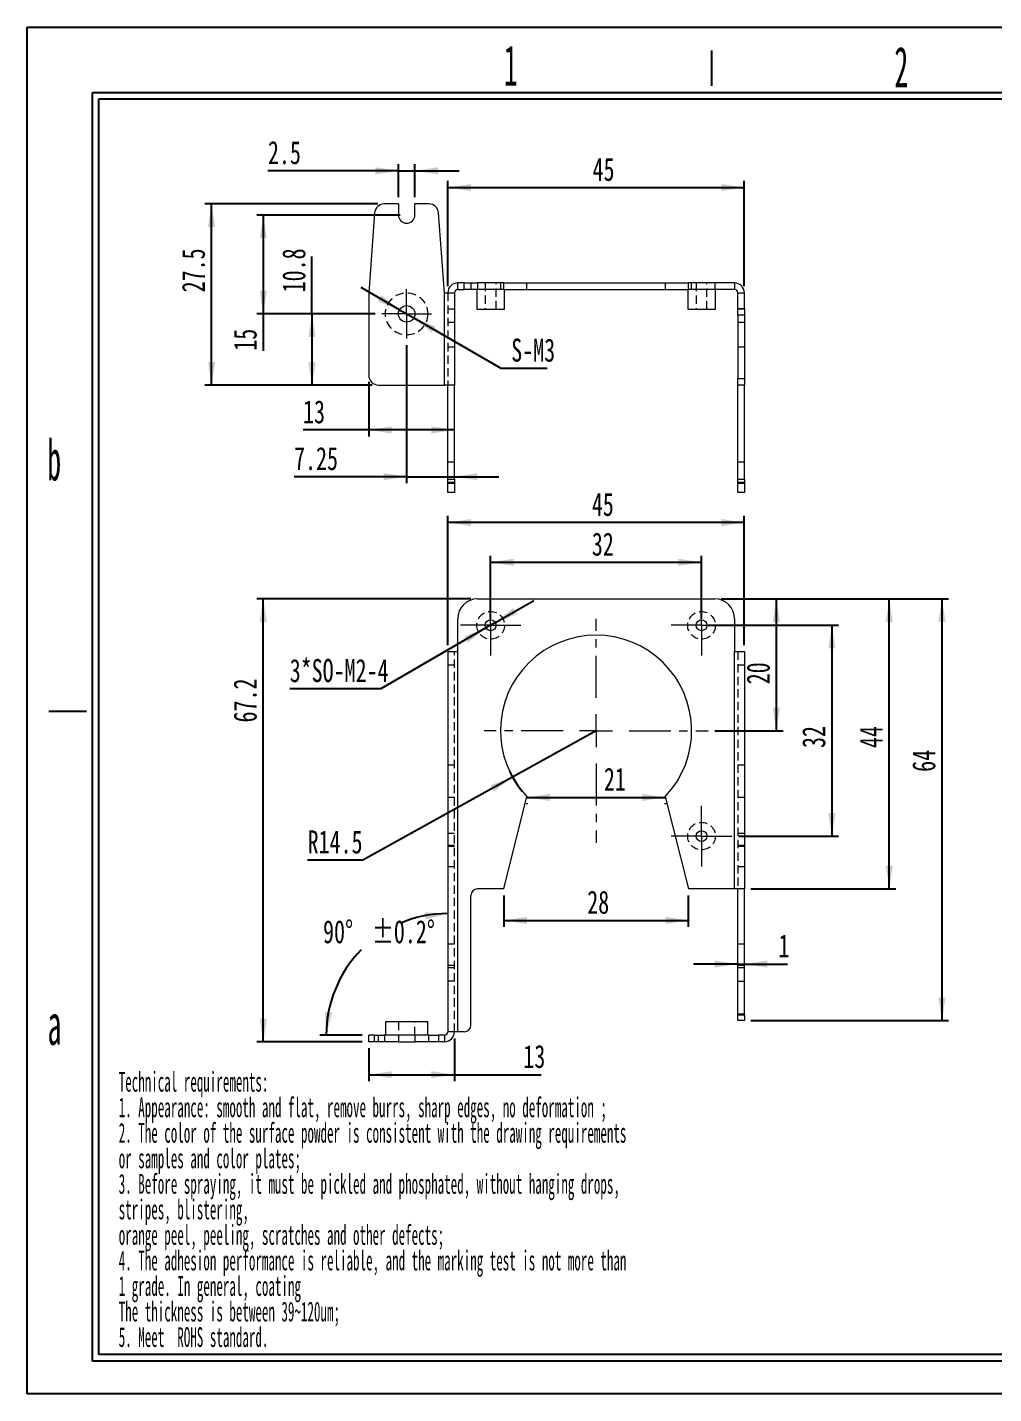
# Model space of a CAD drawing. Header units: millimetres. Extents: x 2 to 295, y 1 to 274.
# Drawn here: x 1.8 to 148.5, y 1.3 to 208.7 of the extents above; entities that cross this region are included whole.
import ezdxf

# ---------------------------------------------------------------- set-up
doc = ezdxf.new("R2010")
doc.units = ezdxf.units.MM
doc.linetypes.add('CENTER', pattern=[10.16, 6.35, -1.27, 1.27, -1.27])
doc.linetypes.add('HIDDEN', pattern=[1.905, 1.27, -0.635])
doc.layers.add('DIM', color=5, linetype='Continuous')
doc.layers.add('SLD-0', color=179, linetype='Continuous')
doc.layers.add('中心线', color=1, linetype='CENTER', lineweight=15)
doc.styles.add('SLDTEXTSTYLE1', font='TXT', dxfattribs={"width": 0.469})
doc.styles.add('SLDTEXTSTYLE13', font='TXT', dxfattribs={"width": 0.7})
doc.styles.add('SLDTEXTSTYLE2', font='TXT', dxfattribs={"width": 0.484})
doc.styles.add('SLDTEXTSTYLE5', font='TXT', dxfattribs={"width": 0.5025})
doc.dimstyles.new('SLDDIMSTYLE0', dxfattribs={"dimtxt": 3.5, "dimasz": 3.5, "dimexe": 0, "dimexo": 0.0625, "dimgap": 0.875, "dimtad": 2, "dimrnd": 1e-09, "dimzin": 12, "dimdsep": 46, "dimtxsty": 'SLDTEXTSTYLE1', "dimsah": 1, "dimcen": 0.09, "dimadec": 0, "dimazin": 3, "dimtfac": 1, "dimtofl": 0, "dimtmove": 0, "dimatfit": 3, "dimfxl": 0, "dimfrac": 2, "dimtolj": 1, "dimtzin": 12, "dimarcsym": 0})
doc.dimstyles.new('SLDDIMSTYLE1', dxfattribs={"dimtxt": 3.5, "dimasz": 3.5, "dimexe": 0, "dimexo": 0.0625, "dimgap": 0.875, "dimtad": 2, "dimrnd": 1e-09, "dimzin": 12, "dimdsep": 46, "dimtxsty": 'SLDTEXTSTYLE1', "dimsah": 1, "dimcen": 0.09, "dimadec": 0, "dimazin": 3, "dimtfac": 1, "dimtmove": 0, "dimatfit": 0, "dimfxl": 0, "dimfrac": 2, "dimtolj": 1, "dimtzin": 12, "dimarcsym": 0})
doc.dimstyles.new('SLDDIMSTYLE2', dxfattribs={"dimtxt": 3.5, "dimasz": 3.5, "dimexe": 0, "dimexo": 0.0625, "dimgap": 0.875, "dimtad": 0, "dimtih": 1, "dimtoh": 1, "dimrnd": 1e-09, "dimzin": 12, "dimdsep": 46, "dimtxsty": 'SLDTEXTSTYLE1', "dimsah": 1, "dimcen": 0, "dimadec": 0, "dimazin": 3, "dimtfac": 1, "dimtmove": 0, "dimatfit": 3, "dimfxl": 0, "dimfrac": 2, "dimtolj": 1, "dimtzin": 12, "dimarcsym": 0})
doc.dimstyles.new('SLDDIMSTYLE3', dxfattribs={"dimtxt": 3.5, "dimasz": 3.5, "dimexe": 0, "dimexo": 0.0625, "dimgap": 0.875, "dimtad": 0, "dimtih": 1, "dimtoh": 1, "dimrnd": 1e-09, "dimzin": 12, "dimdsep": 46, "dimtxsty": 'SLDTEXTSTYLE1', "dimsah": 1, "dimcen": 0, "dimadec": 0, "dimazin": 3, "dimtfac": 1, "dimtofl": 0, "dimtmove": 0, "dimatfit": 3, "dimfxl": 0, "dimfrac": 2, "dimtolj": 1, "dimtzin": 12, "dimarcsym": 0})
doc.dimstyles.new('SLDDIMSTYLE4', dxfattribs={"dimtxt": 3.5, "dimasz": 3.5, "dimexe": 0, "dimexo": 0.0625, "dimgap": 0.875, "dimtad": 0, "dimtih": 1, "dimtoh": 1, "dimdec": 4, "dimzin": 12, "dimdsep": 46, "dimtxsty": 'SLDTEXTSTYLE1', "dimsah": 1, "dimcen": 0.09, "dimadec": 1, "dimazin": 3, "dimtol": 1, "dimtp": 0.2, "dimtm": 0.2, "dimtfac": 1, "dimtdec": 1, "dimtofl": 0, "dimtmove": 0, "dimatfit": 3, "dimfxl": 0, "dimfrac": 2, "dimtolj": 1, "dimarcsym": 0})

# ---------------------------------------------------------------- blocks, each defined once
blk = doc.blocks.new('SW_NOTE_0')
at = {"layer": 'SLD-0', "color": 0, "char_height": 3, "attachment_point": 1, "style": 'SLDTEXTSTYLE2'}
for s, insert in [('Technical requirements:', (0, 3.87)), ('1. Appearance: smooth and flat, remove burrs, sharp edges, no deformation ;', (0, -0.01)), ('2. The color of the surface powder is consistent with the drawing requirements', (0, -3.88)), ('or samples and color plates;', (0, -7.76)), ('3. Before spraying, it must be pickled and phosphated, without hanging drops,', (0, -11.63)), ('stripes, blistering,', (0, -15.51)), ('orange peel, peeling, scratches and other defects;', (0, -19.38)), ('4. The adhesion performance is reliable, and the marking test is not more than', (0, -23.26)), ('1 grade. In general, coating', (0, -27.13)), ('The thickness is between 39~120um;', (0, -31.01)), ('5. Meet  ROHS standard.', (0, -34.88))]:
    blk.add_mtext(s, dxfattribs=dict(at, insert=insert))
blk = doc.blocks.new('_D')
at = {"layer": 'DIM'}
for p, q in [((65.62, 169.38), (65.62, 185.36)), ((110.62, 169.38), (110.62, 185.36)), ((65.62, 184.36), (110.62, 184.36))]:
    blk.add_line(p, q, dxfattribs=at)
for points in [[(65.62, 184.36), (69.12, 183.82), (69.12, 184.9)], [(110.62, 184.36), (107.12, 184.9), (107.12, 183.82)]]:
    blk.add_solid(points, dxfattribs=at)
at = {"layer": 'DIM', "insert": (87.59, 188.87), "char_height": 3.5, "attachment_point": 1, "style": 'SLDTEXTSTYLE13'}
blk.add_mtext('45', dxfattribs=at)
blk = doc.blocks.new('_D_1')
at = {"layer": 'DIM'}
for p, q in [((53.62, 154.88), (53.62, 146.56)), ((53.62, 147.56), (43.65, 147.56)), ((66.62, 147.56), (53.62, 147.56))]:
    blk.add_line(p, q, dxfattribs=at)
for points in [[(53.62, 147.56), (57.12, 147.02), (57.12, 148.1)], [(66.62, 147.56), (63.12, 148.1), (63.12, 147.02)]]:
    blk.add_solid(points, dxfattribs=at)
at = {"layer": 'DIM', "insert": (43.65, 152.07), "char_height": 3.5, "attachment_point": 1, "style": 'SLDTEXTSTYLE13'}
blk.add_mtext('13', dxfattribs=at)
blk = doc.blocks.new('_D_2')
at = {"layer": 'DIM'}
for p, q in [((45.01, 165.18), (45.01, 173.89)), ((54.62, 165.18), (44.01, 165.18)), ((45.01, 165.18), (45.01, 154.38)), ((54.12, 154.38), (44.01, 154.38))]:
    blk.add_line(p, q, dxfattribs=at)
for points in [[(45.01, 165.18), (44.47, 161.68), (45.55, 161.68)], [(45.01, 154.38), (45.55, 157.88), (44.47, 157.88)]]:
    blk.add_solid(points, dxfattribs=at)
at = {"layer": 'DIM', "insert": (40.5, 168.45), "char_height": 3.5, "attachment_point": 1, "rotation": 90, "style": 'SLDTEXTSTYLE13'}
blk.add_mtext('10.8', dxfattribs=at)
blk = doc.blocks.new('_D_3')
at = {"layer": 'DIM'}
for p, q in [((59.37, 160.43), (59.37, 139.47)), ((59.37, 140.47), (42.29, 140.47)), ((59.37, 140.47), (66.62, 140.47)), ((66.62, 140.47), (73.35, 140.47))]:
    blk.add_line(p, q, dxfattribs=at)
for points in [[(59.37, 140.47), (55.87, 141.01), (55.87, 139.93)], [(66.62, 140.47), (70.12, 139.93), (70.12, 141.01)]]:
    blk.add_solid(points, dxfattribs=at)
at = {"layer": 'DIM', "insert": (42.29, 144.98), "char_height": 3.5, "attachment_point": 1, "style": 'SLDTEXTSTYLE13'}
blk.add_mtext('7.25', dxfattribs=at)
blk = doc.blocks.new('_D_4')
at = {"layer": 'DIM'}
for p, q in [((58.29, 165.81), (52.47, 169.18)), ((58.29, 165.81), (60.46, 164.56)), ((60.46, 164.56), (73.66, 156.92)), ((73.66, 156.92), (80.7, 156.92))]:
    blk.add_line(p, q, dxfattribs=at)
for points in [[(58.29, 165.81), (55.53, 168.03), (54.99, 167.09)], [(60.46, 164.56), (63.22, 162.34), (63.76, 163.27)]]:
    blk.add_solid(points, dxfattribs=at)
at = {"layer": 'DIM', "insert": (75.25, 161.43), "char_height": 3.5, "attachment_point": 1, "style": 'SLDTEXTSTYLE13'}
blk.add_mtext('S-M3', dxfattribs=at)
blk = doc.blocks.new('_D_5')
at = {"layer": 'DIM'}
for p, q in [((55.02, 181.88), (28.77, 181.88)), ((29.77, 154.38), (29.77, 181.88)), ((54.12, 154.38), (28.77, 154.38))]:
    blk.add_line(p, q, dxfattribs=at)
for points in [[(29.77, 181.88), (29.24, 178.38), (30.31, 178.38)], [(29.77, 154.38), (30.31, 157.88), (29.24, 157.88)]]:
    blk.add_solid(points, dxfattribs=at)
at = {"layer": 'DIM', "insert": (25.26, 168.45), "char_height": 3.5, "attachment_point": 1, "rotation": 90, "style": 'SLDTEXTSTYLE13'}
blk.add_mtext('27.5', dxfattribs=at)
blk = doc.blocks.new('_D_6')
at = {"layer": 'DIM'}
for p, q in [((58.37, 180.18), (36.62, 180.18)), ((37.62, 180.18), (37.62, 165.18)), ((54.62, 165.18), (36.62, 165.18)), ((37.62, 165.18), (37.62, 159.59))]:
    blk.add_line(p, q, dxfattribs=at)
for points in [[(37.62, 180.18), (37.09, 176.68), (38.16, 176.68)], [(37.62, 165.18), (38.16, 168.68), (37.09, 168.68)]]:
    blk.add_solid(points, dxfattribs=at)
at = {"layer": 'DIM', "insert": (33.11, 159.59), "char_height": 3.5, "attachment_point": 1, "rotation": 90, "style": 'SLDTEXTSTYLE13'}
blk.add_mtext('15', dxfattribs=at)
blk = doc.blocks.new('_D_7')
at = {"layer": 'DIM'}
for p, q in [((58.12, 186.9), (38.33, 186.9)), ((58.12, 182.88), (58.12, 187.9)), ((58.12, 186.9), (60.62, 186.9)), ((60.62, 182.88), (60.62, 187.9)), ((60.62, 186.9), (67.35, 186.9))]:
    blk.add_line(p, q, dxfattribs=at)
for points in [[(58.12, 186.9), (54.62, 187.44), (54.62, 186.36)], [(60.62, 186.9), (64.12, 186.36), (64.12, 187.44)]]:
    blk.add_solid(points, dxfattribs=at)
at = {"layer": 'DIM', "insert": (38.33, 191.41), "char_height": 3.5, "attachment_point": 1, "style": 'SLDTEXTSTYLE13'}
blk.add_mtext('2.5', dxfattribs=at)
blk = doc.blocks.new('SW_CENTERMARKSYMBOL_0')
at = {"layer": '中心线', "color": 0}
for p, q in [((0, 2.5), (0, 3.75)), ((0, 0), (0, 2.5)), ((-2.5, 0), (-3.75, 0)), ((0, 0), (-2.5, 0)), ((0, 0), (0, -2.5)), ((0, 0), (2.5, 0)), ((2.5, 0), (3.75, 0)), ((0, -2.5), (0, -3.75))]:
    blk.add_line(p, q, dxfattribs=at)
blk = doc.blocks.new('_D_8')
at = {"layer": 'DIM'}
for p, q in [((107.12, 121.92), (133.62, 121.92)), ((132.62, 77.92), (132.62, 121.92)), ((111.62, 77.92), (133.62, 77.92))]:
    blk.add_line(p, q, dxfattribs=at)
for points in [[(132.62, 121.92), (132.09, 118.42), (133.16, 118.42)], [(132.62, 77.92), (133.16, 81.42), (132.09, 81.42)]]:
    blk.add_solid(points, dxfattribs=at)
at = {"layer": 'DIM', "insert": (128.11, 99.29), "char_height": 3.5, "attachment_point": 1, "rotation": 90, "style": 'SLDTEXTSTYLE13'}
blk.add_mtext('44', dxfattribs=at)
blk = doc.blocks.new('_D_9')
at = {"layer": 'DIM'}
for p, q in [((72.84, 118.33), (78.67, 121.7)), ((72.84, 118.33), (71.41, 117.51)), ((71.41, 117.51), (55.46, 108.29)), ((55.46, 108.29), (41.63, 108.29))]:
    blk.add_line(p, q, dxfattribs=at)
for points in [[(72.84, 118.33), (76.14, 119.62), (75.6, 120.55)], [(71.41, 117.51), (68.11, 116.22), (68.65, 115.29)]]:
    blk.add_solid(points, dxfattribs=at)
at = {"layer": 'DIM', "insert": (41.63, 112.8), "char_height": 3.5, "attachment_point": 1, "style": 'SLDTEXTSTYLE13'}
blk.add_mtext('3*SO-M2-4', dxfattribs=at)
blk = doc.blocks.new('_D_10')
at = {"layer": 'DIM'}
for p, q in [((72.12, 118.92), (72.12, 128.48)), ((72.12, 127.48), (104.12, 127.48)), ((104.12, 118.92), (104.12, 128.48))]:
    blk.add_line(p, q, dxfattribs=at)
for points in [[(72.12, 127.48), (75.62, 126.94), (75.62, 128.02)], [(104.12, 127.48), (100.62, 128.02), (100.62, 126.94)]]:
    blk.add_solid(points, dxfattribs=at)
at = {"layer": 'DIM', "insert": (87.48, 131.99), "char_height": 3.5, "attachment_point": 1, "style": 'SLDTEXTSTYLE13'}
blk.add_mtext('32', dxfattribs=at)
blk = doc.blocks.new('_D_11')
at = {"layer": 'DIM'}
for p, q in [((105.12, 117.92), (124.91, 117.92)), ((123.91, 117.92), (123.91, 85.92)), ((109.72, 85.92), (124.91, 85.92))]:
    blk.add_line(p, q, dxfattribs=at)
for points in [[(123.91, 117.92), (123.37, 114.42), (124.45, 114.42)], [(123.91, 85.92), (124.45, 89.42), (123.37, 89.42)]]:
    blk.add_solid(points, dxfattribs=at)
at = {"layer": 'DIM', "insert": (119.4, 99.29), "char_height": 3.5, "attachment_point": 1, "rotation": 90, "style": 'SLDTEXTSTYLE13'}
blk.add_mtext('32', dxfattribs=at)
blk = doc.blocks.new('_D_12')
at = {"layer": 'DIM'}
for p, q in [((88.12, 101.92), (75.45, 94.88)), ((75.45, 94.88), (52.74, 82.28)), ((52.74, 82.28), (44.35, 82.28))]:
    blk.add_line(p, q, dxfattribs=at)
blk.add_arc((88.12, 101.92), 14.5, 205.0912, 219.6576, dxfattribs=at)
blk.add_solid([(75.45, 94.88), (72.13, 93.65), (72.65, 92.71)], dxfattribs=at)
at = {"layer": 'DIM', "insert": (44.35, 86.79), "char_height": 3.5, "attachment_point": 1, "style": 'SLDTEXTSTYLE13'}
blk.add_mtext('R14.5', dxfattribs=at)
blk = doc.blocks.new('_D_13')
at = {"layer": 'DIM'}
for p, q in [((74.12, 76.92), (74.12, 72.13)), ((102.12, 76.92), (102.12, 72.13)), ((74.12, 73.13), (102.12, 73.13))]:
    blk.add_line(p, q, dxfattribs=at)
for points in [[(74.12, 73.13), (77.62, 72.59), (77.62, 73.67)], [(102.12, 73.13), (98.62, 73.67), (98.62, 72.59)]]:
    blk.add_solid(points, dxfattribs=at)
at = {"layer": 'DIM', "insert": (86.78, 77.64), "char_height": 3.5, "attachment_point": 1, "style": 'SLDTEXTSTYLE13'}
blk.add_mtext('28', dxfattribs=at)
blk = doc.blocks.new('_D_14')
at = {"layer": 'DIM'}
for p, q in [((107.12, 121.92), (116.49, 121.92)), ((115.49, 101.92), (115.49, 121.92)), ((106.12, 101.92), (116.49, 101.92))]:
    blk.add_line(p, q, dxfattribs=at)
for points in [[(115.49, 121.92), (114.95, 118.42), (116.02, 118.42)], [(115.49, 101.92), (116.02, 105.42), (114.95, 105.42)]]:
    blk.add_solid(points, dxfattribs=at)
at = {"layer": 'DIM', "insert": (110.97, 108.96), "char_height": 3.5, "attachment_point": 1, "rotation": 90, "style": 'SLDTEXTSTYLE13'}
blk.add_mtext('20', dxfattribs=at)
blk = doc.blocks.new('_D_15')
at = {"layer": 'DIM'}
for p, q in [((77.62, 91.79), (98.62, 91.79)), ((77.62, 90.92), (77.62, 90.79)), ((98.62, 90.92), (98.62, 90.79))]:
    blk.add_line(p, q, dxfattribs=at)
for points in [[(77.62, 91.79), (81.12, 91.25), (81.12, 92.33)], [(98.62, 91.79), (95.12, 92.33), (95.12, 91.25)]]:
    blk.add_solid(points, dxfattribs=at)
at = {"layer": 'DIM', "insert": (89.31, 96.3), "char_height": 3.5, "attachment_point": 1, "style": 'SLDTEXTSTYLE13'}
blk.add_mtext('21', dxfattribs=at)
blk = doc.blocks.new('_D_16')
at = {"layer": 'DIM'}
for p, q in [((65.62, 114.92), (65.62, 134.51)), ((110.62, 133.51), (65.62, 133.51)), ((110.62, 114.92), (110.62, 134.51))]:
    blk.add_line(p, q, dxfattribs=at)
for points in [[(65.62, 133.51), (69.12, 132.97), (69.12, 134.05)], [(110.62, 133.51), (107.12, 134.05), (107.12, 132.97)]]:
    blk.add_solid(points, dxfattribs=at)
at = {"layer": 'DIM', "insert": (87.48, 138.02), "char_height": 3.5, "attachment_point": 1, "style": 'SLDTEXTSTYLE13'}
blk.add_mtext('45', dxfattribs=at)
blk = doc.blocks.new('_D_17')
at = {"layer": 'DIM'}
for p, q in [((107.12, 121.92), (141.61, 121.92)), ((140.61, 121.92), (140.61, 57.92)), ((111.62, 57.92), (141.61, 57.92))]:
    blk.add_line(p, q, dxfattribs=at)
for points in [[(140.61, 121.92), (140.07, 118.42), (141.15, 118.42)], [(140.61, 57.92), (141.15, 61.42), (140.07, 61.42)]]:
    blk.add_solid(points, dxfattribs=at)
at = {"layer": 'DIM', "insert": (136.1, 95.68), "char_height": 3.5, "attachment_point": 1, "rotation": 90, "style": 'SLDTEXTSTYLE13'}
blk.add_mtext('64', dxfattribs=at)
blk = doc.blocks.new('_D_18')
at = {"layer": 'DIM'}
for p, q in [((109.62, 66.49), (102.89, 66.49)), ((109.62, 66.49), (110.62, 66.49)), ((110.62, 66.49), (117.15, 66.49))]:
    blk.add_line(p, q, dxfattribs=at)
for points in [[(109.62, 66.49), (106.12, 67.03), (106.12, 65.95)], [(110.62, 66.49), (114.12, 65.95), (114.12, 67.03)]]:
    blk.add_solid(points, dxfattribs=at)
at = {"layer": 'DIM', "insert": (115.79, 71), "char_height": 3.5, "attachment_point": 1, "style": 'SLDTEXTSTYLE13'}
blk.add_mtext('1', dxfattribs=at)
blk = doc.blocks.new('_D_19')
at = {"layer": 'DIM'}
for p, q in [((69.12, 121.92), (36.62, 121.92)), ((37.62, 54.72), (37.62, 121.92)), ((52.62, 54.72), (36.62, 54.72))]:
    blk.add_line(p, q, dxfattribs=at)
for points in [[(37.62, 121.92), (37.09, 118.42), (38.16, 118.42)], [(37.62, 54.72), (38.16, 58.22), (37.09, 58.22)]]:
    blk.add_solid(points, dxfattribs=at)
at = {"layer": 'DIM', "insert": (33.11, 103.17), "char_height": 3.5, "attachment_point": 1, "rotation": 90, "style": 'SLDTEXTSTYLE13'}
blk.add_mtext('67.2', dxfattribs=at)
blk = doc.blocks.new('_D_20')
at = {"layer": 'DIM'}
for p, q in [((66.62, 55.22), (66.62, 48.71)), ((53.62, 53.72), (53.62, 48.71)), ((53.62, 49.71), (66.62, 49.71)), ((66.62, 49.71), (79.8, 49.71))]:
    blk.add_line(p, q, dxfattribs=at)
for points in [[(53.62, 49.71), (57.12, 49.18), (57.12, 50.25)], [(66.62, 49.71), (63.12, 50.25), (63.12, 49.18)]]:
    blk.add_solid(points, dxfattribs=at)
at = {"layer": 'DIM', "insert": (77.08, 54.23), "char_height": 3.5, "attachment_point": 1, "style": 'SLDTEXTSTYLE13'}
blk.add_mtext('13', dxfattribs=at)
blk = doc.blocks.new('_D_21')
at = {"layer": 'DIM'}
blk.add_line((52.62, 55.72), (46.18, 55.72), dxfattribs=at)
for start, end in [(90, 112.7607), (135.4729, 180)]:
    blk.add_arc((65.62, 55.72), 18.44, start, end, dxfattribs=at)
for points in [[(65.62, 74.16), (62.09, 74.37), (62.19, 73.3)], [(47.18, 55.72), (48.05, 59.15), (46.97, 59.25)]]:
    blk.add_solid(points, dxfattribs=at)
at = {"layer": 'DIM', "char_height": 3.5, "attachment_point": 1, "style": 'SLDTEXTSTYLE13'}
for s, insert in [('90°', (46.69, 73.16)), ('±0.2°', (54.1, 73.16))]:
    blk.add_mtext(s, dxfattribs=dict(at, insert=insert))
blk = doc.blocks.new('SW_CENTERMARKSYMBOL_1')
at = {"layer": '中心线', "color": 0}
for p, q in [((0, 5), (0, 17)), ((0, 0), (0, 2.5)), ((-5, 0), (-17, 0)), ((0, 0), (-2.5, 0)), ((0, 0), (0, -2.5)), ((0, 0), (2.5, 0)), ((5, 0), (17, 0)), ((0, -5), (0, -17))]:
    blk.add_line(p, q, dxfattribs=at)
blk = doc.blocks.new('SW_CENTERMARKSYMBOL_2')
at = {"layer": '中心线', "color": 0}
for p, q in [((0, 2.5), (0, 4.6)), ((0, 0), (0, 2.5)), ((-2.5, 0), (-4.6, 0)), ((0, 0), (-2.5, 0)), ((0, 0), (0, -2.5)), ((0, 0), (2.5, 0)), ((2.5, 0), (4.6, 0)), ((0, -2.5), (0, -4.6))]:
    blk.add_line(p, q, dxfattribs=at)
blk = doc.blocks.new('SW_CENTERMARKSYMBOL_3')
at = {"layer": '中心线', "color": 0}
for p, q in [((0, 2.5), (0, 4.6)), ((0, 0), (0, 2.5)), ((-2.5, 0), (-4.6, 0)), ((0, 0), (-2.5, 0)), ((0, 0), (0, -2.5)), ((0, 0), (2.5, 0)), ((2.5, 0), (4.6, 0)), ((0, -2.5), (0, -4.6))]:
    blk.add_line(p, q, dxfattribs=at)
blk = doc.blocks.new('SW_CENTERMARKSYMBOL_4')
at = {"layer": '中心线', "color": 0}
for p, q in [((0, 2.5), (0, 4.6)), ((0, 0), (0, 2.5)), ((-2.5, 0), (-4.6, 0)), ((0, 0), (-2.5, 0)), ((0, 0), (0, -2.5)), ((0, 0), (2.5, 0)), ((2.5, 0), (4.6, 0)), ((0, -2.5), (0, -4.6))]:
    blk.add_line(p, q, dxfattribs=at)

msp = doc.modelspace()

# ---------------------------------------------------------------- linework, layer by layer
at = {"color": 7, "linetype": 'Continuous', "lineweight": 15}
for p, q in [((54.52127, 180.49361), (53.62417, 168.3828)), ((58.12417, 181.8828), (56.01717, 181.8828)), ((58.12417, 181.8828), (58.12417, 180.1828)), ((60.62417, 180.1828), (60.62417, 181.8828)), ((62.73118, 181.8828), (60.62417, 181.8828)), ((65.12417, 168.3828), (64.22708, 180.49361)), ((53.62417, 168.3828), (53.62417, 155.8828)), ((65.12417, 154.3828), (65.12417, 168.3828)), ((65.12417, 168.3828), (66.62417, 168.3828)), ((66.62417, 168.3828), (66.62417, 154.3828)), ((68.12417, 169.8828), (67.12417, 169.8828)), ((67.12417, 168.8828), (68.12417, 168.8828)), ((68.12417, 168.8828), (68.12417, 169.8828)), ((68.12417, 169.8828), (69.12417, 169.8828)), ((69.12417, 168.8828), (68.12417, 168.8828)), ((69.12417, 169.8828), (69.12417, 168.8828)), ((69.12417, 169.8828), (70.12417, 169.8828)), ((70.12417, 168.8828), (69.12417, 168.8828)), ((70.02417, 168.8828), (70.02417, 165.8828)), ((70.12417, 169.8828), (70.12417, 168.8828)), ((74.12417, 169.8828), (70.12417, 169.8828)), ((74.12417, 168.8828), (70.12417, 168.8828)), ((74.12417, 168.8828), (74.12417, 169.8828)), ((74.12417, 169.8828), (77.62417, 169.8828)), ((74.12417, 168.8828), (77.62417, 168.8828)), ((74.22417, 165.8828), (74.22417, 168.8828)), ((77.62417, 168.8828), (77.62417, 169.8828)), ((77.62417, 169.8828), (98.62417, 169.8828)), ((77.62417, 168.8828), (98.62417, 168.8828)), ((98.62417, 169.8828), (98.62417, 168.8828)), ((98.62417, 169.8828), (102.12417, 169.8828)), ((98.62417, 168.8828), (102.12417, 168.8828)), ((102.02417, 168.8828), (102.02417, 165.8828)), ((102.12417, 168.8828), (102.12417, 169.8828)), ((109.12417, 169.8828), (102.12417, 169.8828)), ((109.12417, 168.8828), (102.12417, 168.8828)), ((106.22417, 165.8828), (106.22417, 168.8828)), ((109.12417, 169.8828), (109.12417, 168.8828)), ((109.62417, 168.3828), (110.62417, 168.3828)), ((109.62417, 165.99229), (109.62417, 168.3828)), ((110.62417, 165.99229), (110.62417, 168.3828)), ((109.62417, 165.99229), (110.62417, 165.99229)), ((109.62417, 165.00002), (109.62417, 165.99229)), ((110.62417, 165.99229), (110.62417, 165.00002)), ((70.02417, 165.8828), (74.22417, 165.8828)), ((102.02417, 165.8828), (106.22417, 165.8828)), ((110.62417, 165.00002), (109.62417, 165.00002)), ((109.62417, 165.00002), (109.62417, 155.3828)), ((110.62417, 165.00002), (110.62417, 155.3828)), ((55.12417, 154.3828), (65.12417, 154.3828)), ((66.62417, 154.3828), (65.12417, 154.3828)), ((65.62417, 140.0828), (65.62417, 154.3828)), ((66.62417, 140.0828), (66.62417, 154.3828)), ((109.62417, 155.3828), (110.62417, 155.3828)), ((109.62417, 154.3828), (109.62417, 155.3828)), ((110.62417, 154.3828), (109.62417, 154.3828)), ((109.62417, 140.0828), (109.62417, 154.3828)), ((110.62417, 155.3828), (110.62417, 154.3828)), ((110.62417, 140.0828), (110.62417, 154.3828)), ((65.62417, 140.0828), (66.62417, 140.0828)), ((65.62417, 138.0828), (65.62417, 140.0828)), ((66.62417, 140.0828), (66.62417, 138.0828)), ((109.62417, 140.0828), (110.62417, 140.0828)), ((109.62417, 138.0828), (109.62417, 140.0828)), ((110.62417, 140.0828), (110.62417, 138.0828)), ((66.62417, 138.0828), (65.62417, 138.0828)), ((110.62417, 138.0828), (109.62417, 138.0828)), ((70.12417, 121.91915), (106.12417, 121.91915)), ((67.12417, 113.91915), (67.12417, 118.91915)), ((109.12417, 118.91915), (109.12417, 113.91915)), ((65.62417, 113.91915), (65.62417, 56.21915)), ((65.62417, 113.91915), (67.12417, 113.91915)), ((67.12417, 56.21915), (67.12417, 113.91915)), ((109.12417, 77.91915), (109.12417, 113.91915)), ((109.12417, 113.91915), (110.62417, 113.91915)), ((110.62417, 113.91915), (110.62417, 77.91915)), ((74.12417, 77.91915), (77.62417, 91.91915)), ((98.62417, 91.91915), (102.12417, 77.91915)), ((69.12417, 57.21915), (69.12417, 76.91915)), ((74.12417, 77.91915), (70.12417, 77.91915)), ((109.12417, 77.91915), (102.12417, 77.91915)), ((110.62417, 77.91915), (109.12417, 77.91915)), ((109.62417, 58.79511), (109.62417, 77.91915)), ((110.62417, 58.79511), (110.62417, 77.91915)), ((109.62417, 58.79511), (110.62417, 58.79511)), ((109.62417, 57.91915), (109.62417, 58.79511)), ((110.62417, 58.79511), (110.62417, 57.91915)), ((56.17417, 57.71915), (56.17417, 55.71915)), ((62.57417, 57.71915), (56.17417, 57.71915)), ((62.57417, 55.71915), (62.57417, 57.71915)), ((67.12417, 56.21915), (65.62417, 56.21915)), ((68.12417, 56.21915), (67.12417, 56.21915)), ((110.62417, 57.91915), (109.62417, 57.91915)), ((53.62417, 54.71915), (53.62417, 55.71915)), ((54.52127, 55.71915), (53.62417, 55.71915)), ((54.52127, 54.71915), (53.62417, 54.71915)), ((54.52127, 54.71915), (54.52127, 55.71915)), ((54.52127, 55.71915), (56.01717, 55.71915)), ((56.01717, 54.71915), (54.52127, 54.71915)), ((56.01717, 55.71915), (56.01717, 54.71915)), ((58.12417, 55.71915), (56.01717, 55.71915)), ((58.12417, 54.71915), (56.01717, 54.71915)), ((58.12417, 55.71915), (58.12417, 54.71915)), ((60.62417, 55.71915), (58.12417, 55.71915)), ((58.12417, 54.71915), (60.62417, 54.71915)), ((60.62417, 55.71915), (60.62417, 54.71915)), ((62.73118, 55.71915), (60.62417, 55.71915)), ((62.73118, 54.71915), (60.62417, 54.71915)), ((62.73118, 54.71915), (62.73118, 55.71915)), ((62.73118, 55.71915), (64.22708, 55.71915)), ((64.22708, 54.71915), (62.73118, 54.71915)), ((64.22708, 55.71915), (64.22708, 54.71915)), ((65.12417, 55.71915), (64.22708, 55.71915)), ((65.12417, 54.71915), (64.22708, 54.71915)), ((65.12417, 55.71915), (65.12417, 54.71915))]:
    msp.add_line(p, q, dxfattribs=at)
at = {"color": 7, "linetype": 'HIDDEN', "lineweight": 0}
for p, q in [((65.62417, 168.3828), (65.62417, 154.3828)), ((67.12417, 168.8828), (67.12417, 169.8828)), ((71.29917, 169.8828), (71.29917, 165.8828)), ((72.94917, 165.8828), (72.94917, 169.8828)), ((73.62417, 169.8828), (73.62417, 168.8828)), ((102.62417, 168.8828), (102.62417, 169.8828)), ((103.29917, 169.8828), (103.29917, 165.8828)), ((104.94917, 165.8828), (104.94917, 169.8828)), ((106.12417, 169.8828), (106.12417, 168.8828)), ((66.62417, 165.8828), (65.62417, 165.8828)), ((66.62417, 163.8828), (65.62417, 163.8828)), ((110.62417, 165.8828), (109.62417, 165.8828)), ((110.62417, 163.8828), (109.62417, 163.8828)), ((65.62417, 160.17689), (66.62417, 160.17689)), ((109.62417, 160.17689), (110.62417, 160.17689)), ((66.62417, 142.6828), (65.62417, 142.6828)), ((110.62417, 142.6828), (109.62417, 142.6828)), ((66.62417, 139.56516), (65.62417, 139.56516)), ((65.62417, 139.4828), (66.62417, 139.4828)), ((110.62417, 139.56516), (109.62417, 139.56516)), ((109.62417, 139.4828), (110.62417, 139.4828)), ((66.62417, 56.21915), (66.62417, 113.91915)), ((109.62417, 113.91915), (109.62417, 77.91915)), ((65.62417, 111.91915), (66.62417, 111.91915)), ((109.62417, 111.91915), (110.62417, 111.91915)), ((66.62417, 96.66887), (65.62417, 96.66887)), ((110.62417, 96.66887), (109.62417, 96.66887)), ((65.62417, 91.83924), (66.62417, 91.83924)), ((109.62417, 91.83924), (110.62417, 91.83924)), ((66.62417, 86.31635), (65.62417, 86.31635)), ((110.62417, 86.31635), (109.62417, 86.31635)), ((66.62417, 84.51915), (65.62417, 84.51915)), ((65.62417, 84.3845), (66.62417, 84.3845)), ((110.62417, 84.51915), (109.62417, 84.51915)), ((109.62417, 84.3845), (110.62417, 84.3845)), ((65.62417, 81.31915), (66.62417, 81.31915)), ((109.62417, 81.31915), (110.62417, 81.31915)), ((66.62417, 69.51915), (65.62417, 69.51915)), ((110.62417, 69.51915), (109.62417, 69.51915)), ((65.62417, 66.31915), (66.62417, 66.31915)), ((66.62417, 65.91915), (65.62417, 65.91915)), ((109.62417, 66.31915), (110.62417, 66.31915)), ((110.62417, 65.91915), (109.62417, 65.91915)), ((66.62417, 63.91915), (65.62417, 63.91915)), ((109.62417, 63.91915), (110.62417, 63.91915)), ((110.62417, 58.91915), (109.62417, 58.91915)), ((58.12417, 57.71915), (58.12417, 55.71915)), ((60.62417, 55.71915), (60.62417, 57.71915)), ((55.12417, 54.71915), (55.12417, 55.71915))]:
    msp.add_line(p, q, dxfattribs=at)
for centre, radius in [((59.37417, 165.1828), 3.2), ((72.12417, 117.91915), 2.1), ((104.12417, 117.91915), 2.1), ((104.12417, 85.91915), 2.1)]:
    msp.add_circle(centre, radius, dxfattribs=at)
at = {"color": 7, "linetype": 'Continuous', "lineweight": 15}
for centre, radius in [((59.37417, 165.1828), 1.25), ((72.12417, 117.91915), 0.825), ((104.12417, 117.91915), 0.825), ((104.12417, 85.91915), 0.825)]:
    msp.add_circle(centre, radius, dxfattribs=at)
for centre, radius, start, end in [((56.01717, 180.3828), 1.5, 90, 175.7636052), ((62.73118, 180.3828), 1.5, 4.2363948, 90), ((59.37417, 180.1828), 1.25, 180, 0), ((67.12417, 168.3828), 1.5, 90, 180), ((67.12417, 168.3828), 0.5, 90, 180), ((109.12417, 168.3828), 1.5, 0, 90), ((109.12417, 168.3828), 0.5, 0, 90), ((55.12417, 155.8828), 1.5, 180, 270), ((70.12417, 118.91915), 3, 90, 180), ((106.12417, 118.91915), 3, 0, 90), ((88.12417, 101.91915), 14.5, 316.397181, 223.602819), ((70.12417, 76.91915), 1, 90, 180), ((65.12417, 56.21915), 1.5, 270, 0), ((65.12417, 56.21915), 0.5, 270, 0), ((68.12417, 57.21915), 1, 270, 0)]:
    msp.add_arc(centre, radius, start, end, dxfattribs=at)
at = {"layer": 'SLD-0'}
for p, q in [((1.81204, 208.67374), (295.10656, 208.67374)), ((1.81204, 1.29378), (1.81204, 208.67374)), ((12.67482, 7.21892), (12.67482, 197.81098)), ((12.67482, 197.81098), (289.18142, 197.81098)), ((289.18142, 7.21892), (12.67482, 7.21892)), ((295.10656, 1.29378), (1.81204, 1.29378))]:
    msp.add_line(p, q, dxfattribs=at)
at = {"layer": 'SLD-0', "color": 6, "linetype": 'Continuous'}
for p, q in [((105.70104, 199.78603), (105.70104, 205.16949)), ((11.6873, 6.2314), (11.6873, 198.7985)), ((11.6873, 198.7985), (290.16894, 198.7985)), ((10.80456, 104.8527), (5.06807, 104.8527)), ((290.16894, 6.2314), (11.6873, 6.2314))]:
    msp.add_line(p, q, dxfattribs=at)

# ---------------------------------------------------------------- block references
at = {"layer": 'SLD-0', "color": 5}
msp.add_blockref('SW_NOTE_0', (15.68024, 46.26769), dxfattribs=at)
at = {"layer": '中心线'}
for name, p in [('SW_CENTERMARKSYMBOL_0', (59.37417, 165.1828)), ('SW_CENTERMARKSYMBOL_2', (72.12417, 117.91915)), ('SW_CENTERMARKSYMBOL_3', (104.12417, 117.91915)), ('SW_CENTERMARKSYMBOL_1', (88.12417, 101.91915)), ('SW_CENTERMARKSYMBOL_4', (104.12417, 85.91915))]:
    msp.add_blockref(name, p, dxfattribs=at)

# ---------------------------------------------------------------- texts
at = {"layer": 'SLD-0', "char_height": 6.17202, "attachment_point": 1, "style": 'SLDTEXTSTYLE5'}
for s, insert in [('1', (74.11098, 205.97118)), ('2', (133.38806, 205.72756)), ('b', (4.83464, 146.09178)), ('a', (4.87979, 60.42344))]:
    msp.add_mtext(s, dxfattribs=dict(at, insert=insert))

# ---------------------------------------------------------------- dimensions: what is measured, and where the dimension line sits
at = {"layer": 'DIM'}
for base, p1, p2, dimstyle, picture, middle in [((60.62417, 186.89781), (58.12417, 181.8828), (60.62417, 181.8828), 'SLDDIMSTYLE1', '_D_7', (40.37398, 186.89781)), ((66.62417, 140.47132), (59.37417, 161.4328), (66.62417, 140.0828), 'SLDDIMSTYLE1', '_D_3', (45.01091, 140.47132)), ((53.62417, 147.55767), (66.62417, 140.0828), (53.62417, 155.8828), 'SLDDIMSTYLE0', '_D_1', (45.01091, 147.55767)), ((110.62417, 66.48994), (109.62417, 58.79511), (110.62417, 58.79511), 'SLDDIMSTYLE1', '_D_18', (116.46659, 66.48994))]:
    dim = msp.add_linear_dim(base=base, p1=p1, p2=p2, dimstyle=dimstyle, dxfattribs=at)
    dim.commit()
    dim.dimension.update_dxf_attribs({"geometry": picture, "text_midpoint": middle, "dimtype": 160})
for base, p1, p2, angle, picture, middle in [((110.62417, 184.35945), (65.62417, 168.3828), (110.62417, 168.3828), 0, '_D', (88.94642, 184.35945)), ((29.77387, 181.8828), (55.12417, 154.3828), (56.01717, 181.8828), 90, '_D_5', (29.77387, 171.1701)), ((37.62417, 165.1828), (59.37417, 180.1828), (55.62417, 165.1828), 90, '_D_6', (37.62417, 160.95171)), ((45.01091, 154.3828), (55.62417, 165.1828), (55.12417, 154.3828), 90, '_D_2', (45.01091, 171.1701)), ((65.62417, 133.51227), (110.62417, 113.91915), (65.62417, 113.91915), 0, '_D_16', (88.84208, 133.51227)), ((104.12417, 127.48301), (72.12417, 117.91915), (104.12417, 117.91915), 0, '_D_10', (88.84208, 127.48301)), ((37.62417, 121.91915), (53.62417, 54.71915), (70.12417, 121.91915), 90, '_D_19', (37.62417, 105.89711)), ((115.48621, 121.91915), (105.12417, 101.91915), (106.12417, 121.91915), 90, '_D_14', (115.48621, 110.3215)), ((132.62417, 121.91915), (110.62417, 77.91915), (106.12417, 121.91915), 90, '_D_8', (132.62417, 100.64839)), ((140.61181, 57.91915), (106.12417, 121.91915), (110.62417, 57.91915), 90, '_D_17', (140.61181, 97.03838)), ((123.90841, 85.91915), (104.12417, 117.91915), (108.72417, 85.91915), 90, '_D_11', (123.90841, 100.64839)), ((98.62417, 91.78965), (77.62417, 91.91915), (98.62417, 91.91915), 0, '_D_15', (90.67574, 91.78965)), ((102.12417, 73.13299), (74.12417, 77.91915), (102.12417, 77.91915), 0, '_D_13', (88.14174, 73.13299)), ((66.62417, 49.71356), (53.62417, 54.71915), (66.62417, 56.21915), 0, '_D_20', (78.43913, 49.71356))]:
    dim = msp.add_linear_dim(base=base, p1=p1, p2=p2, angle=angle, dimstyle='SLDDIMSTYLE0', dxfattribs=at)
    dim.commit()
    dim.dimension.update_dxf_attribs({"geometry": picture, "text_midpoint": middle, "dimtype": 160})
for p1, p2, text, picture, middle in [((60.45626, 164.55703), (58.29208, 165.80856), 'S-M3', '_D_4', (77.97313, 158.95407)), ((71.40995, 117.50622), (72.8384, 118.33208), '3*SO-M2-4', '_D_9', (47.7514, 110.3215))]:
    dim = msp.add_diameter_dim_2p(p1=p1, p2=p2, text=text, dimstyle='SLDDIMSTYLE2', override={"dimpost": '<>'}, dxfattribs=at)
    dim.commit()
    dim.dimension.update_dxf_attribs({"geometry": picture, "text_midpoint": middle, "dimtype": 163})
dim = msp.add_angular_dim_2l(base=(61.98508, 73.79905), line1=((65.62417, 56.21915), (65.62417, 113.91915)), line2=((65.12417, 55.71915), (53.62417, 55.71915)), dimstyle='SLDDIMSTYLE4', dxfattribs=at)
dim.commit()
dim.dimension.update_dxf_attribs({"geometry": '_D_21', "text_midpoint": (54.85207, 70.6887), "dimtype": 162})
dim = msp.add_radius_dim(center=(88.12417, 101.91915), mpoint=(75.44666, 94.88135), dimstyle='SLDDIMSTYLE3', dxfattribs=at)
dim.commit()
dim.dimension.update_dxf_attribs({"geometry": '_D_12', "text_midpoint": (47.7514, 84.3137), "dimtype": 164})

doc.saveas('drawing.dxf')
